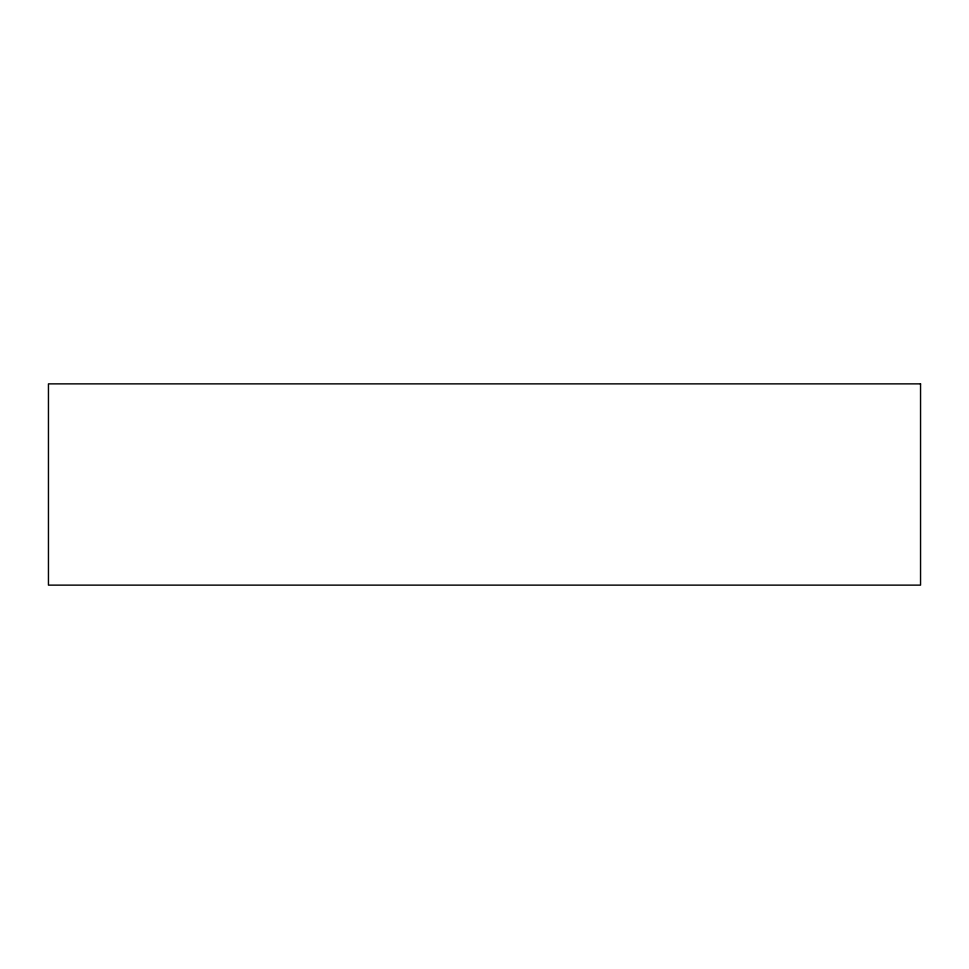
<?xml version="1.0" encoding="UTF-8"?>
<svg xmlns="http://www.w3.org/2000/svg" width="969" height="969" viewBox="0 0 969 969"><rect width="100%" height="100%" fill="white"/><g stroke="black" fill="none" stroke-linecap="round" stroke-linejoin="round"><path stroke-width="1.45" d="M920.55 383.869L48.45 383.869L48.45 585.131L920.55 585.131L920.55 383.869"/></g></svg>
